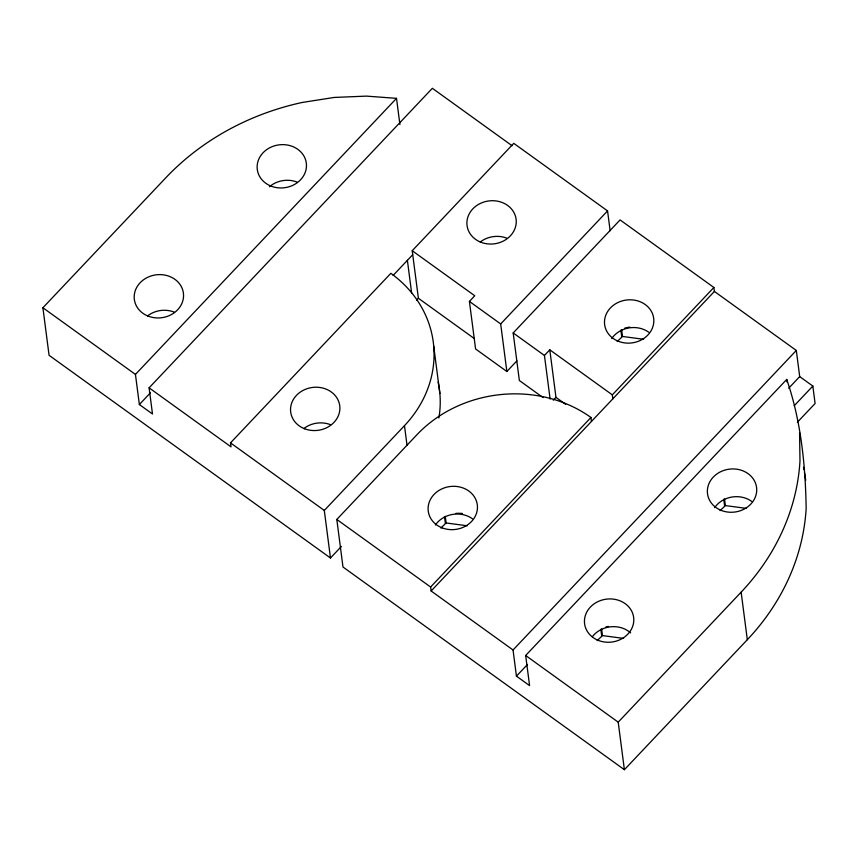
<?xml version="1.0" encoding="UTF-8"?>
<svg xmlns="http://www.w3.org/2000/svg" width="858" height="858" viewBox="0 0 858 858"><rect width="100%" height="100%" fill="white"/><g stroke="black" fill="none" stroke-linecap="round" stroke-linejoin="round"><path stroke-width="1.29" d="M341.409 546.439L330.48 558L49.078 355.309L42.9 307.754L165.83 177.767A247.265 216.27 -7.4 0 1 302.198 102.467L334.148 97.447L366.43 96.117L396.514 98.348L399.914 124.539M512.119 145.753L432.357 88.299L149.099 387.837L152.499 413.996L139.361 404.536L135.446 374.42L396.514 98.348M139.361 404.536L150.397 392.867M149.099 387.837L231.017 446.846L230.502 442.889L390.84 273.327A123.638 108.129 -7.4 0 1 404.472 425.675L407.046 445.484M474.453 338.663L418.393 298.273L412.215 250.729L513.76 143.34L607.561 210.907L610.135 230.716M393.136 275.407L412.73 254.687M416.613 300.161L418.393 298.273M516.902 360.864L506.853 371.493L475.579 348.97L469.412 301.415L474.753 295.763L412.215 250.729M330.48 558L324.303 510.446L404.472 425.675M506.853 371.493L500.675 323.938L607.561 210.907M336.808 519.455L430.609 587.022L431.124 590.99L513.041 649.989L516.441 676.147L529.579 685.606L525.664 655.491L786.732 379.418C800.975 420.699 805.49 465.079 806.155 508.569A247.265 216.27 -7.4 0 1 747.318 639.714L624.388 769.701L342.986 567.009L336.808 519.455L416.977 434.684A123.638 108.129 -7.4 0 1 590.947 417.471L591.462 421.428M543.071 397.586L519.358 380.502L513.181 332.947L620.077 219.916L713.877 287.473L714.392 291.441L796.31 350.45L799.699 376.598L812.837 386.057L815.1 403.496L797.339 422.275M550.107 399.056L544.444 355.469L549.796 349.817L612.322 394.862L612.837 398.82M553.292 400.193L555.963 397.372L549.796 349.817M440.83 528.013L446.128 522.972L467.256 525.782M617.202 341.505L622.5 336.465L643.629 339.275M430.609 587.022L590.947 417.471M612.322 394.862L713.877 287.473M431.124 590.99L714.392 291.441M513.041 649.989L796.31 350.45M516.441 676.147L527.477 664.478M788.663 388.266L799.699 376.598M794.186 405.77L812.837 386.057M597.168 640.626L602.466 635.585L623.584 638.395M720.098 510.628L725.385 505.587L746.514 508.397M624.388 769.701L618.21 722.157L741.14 592.159A247.265 216.27 -7.4 0 0 799.978 461.014L799.57 432.689M469.412 301.415L500.675 323.938M513.181 332.947L544.444 355.469M555.963 397.372L565.669 404.365M42.9 307.754L135.446 374.42M230.502 442.889L324.303 510.446M525.664 655.491L618.21 722.157M803.581 467.202L804.01 469.809M804.45 472.415L805.737 480.244M786.732 379.418L787.065 382.035M741.14 592.159L747.318 639.714M724.527 498.981L725.385 505.587M723.755 499.249L724.613 505.855M621.642 329.858L622.5 336.465M620.87 330.126L621.718 336.733M601.608 628.978L602.466 635.585M600.825 629.246L601.683 635.842M433.687 345.935L439.864 393.49M445.27 516.366L446.128 522.972M444.498 516.634L445.356 523.241M407.389 260.339L411.679 293.361M611.722 338.524A24.732 21.622 -7.4 0 1 648.798 332.261M714.617 507.646A24.732 21.622 -7.4 0 1 751.683 501.383M592.395 636.657A24.732 21.622 -7.4 0 1 630.63 632.882M605.952 626.941A34.62 30.277 -7.4 0 1 608.504 626.426M435.349 525.032A24.732 21.622 -7.4 0 1 472.426 518.768M456.006 513.384A34.62 30.277 -7.4 0 1 462.462 513.481M624.731 328.142A34.62 30.277 -7.4 0 1 629.815 327.123M147.49 315.948A24.732 21.622 -7.4 0 1 174.142 312.065M438.127 382.035A123.638 108.129 -7.4 0 1 438.888 417.953M303.829 428.55A24.732 21.622 -7.4 0 1 330.48 424.678M480.201 242.042A24.732 21.622 -7.4 0 1 506.853 238.17M269.455 186.744A24.732 21.622 -7.4 0 1 297.072 182.078M598.487 640.465A24.732 21.622 -7.4 0 0 633.73 618.157A24.732 21.622 -7.4 0 0 595.152 603.153A24.732 21.622 -7.4 0 0 598.487 640.465M618.532 341.345A24.732 21.622 -7.4 0 0 653.764 319.037A24.732 21.622 -7.4 0 0 615.186 304.032A24.732 21.622 -7.4 0 0 618.532 341.345M721.417 510.478A24.732 21.622 -7.4 0 0 756.649 488.17A24.732 21.622 -7.4 0 0 718.082 473.155A24.732 21.622 -7.4 0 0 721.417 510.478M442.16 527.863A24.732 21.622 -7.4 0 0 477.391 505.555A24.732 21.622 -7.4 0 0 438.813 490.54A24.732 21.622 -7.4 0 0 442.16 527.863M148.252 316.162A24.732 21.622 -7.4 0 0 183.483 293.844A24.732 21.622 -7.4 0 0 144.905 278.839A24.732 21.622 -7.4 0 0 148.252 316.162M304.579 428.764A24.732 21.622 -7.4 0 0 339.822 406.456A24.732 21.622 -7.4 0 0 301.244 391.452A24.732 21.622 -7.4 0 0 304.579 428.764M271.171 186.165A24.732 21.622 -7.4 0 0 306.403 163.857A24.732 21.622 -7.4 0 0 267.835 148.852A24.732 21.622 -7.4 0 0 271.171 186.165M480.952 242.256A24.732 21.622 -7.4 0 0 516.184 219.948A24.732 21.622 -7.4 0 0 477.616 204.933A24.732 21.622 -7.4 0 0 480.952 242.256"/></g></svg>
